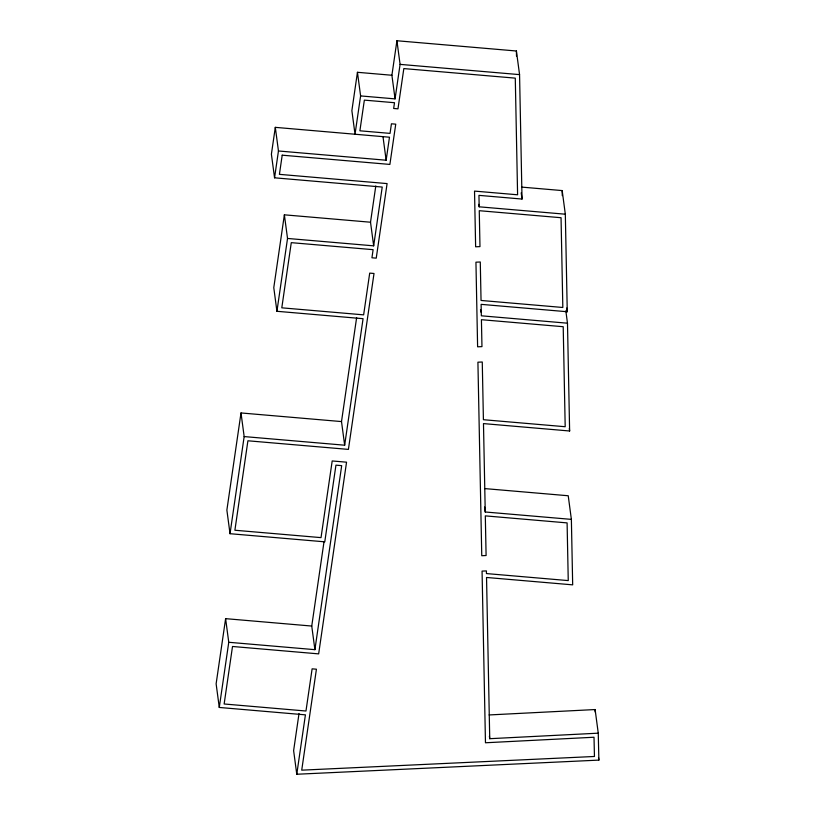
<?xml version="1.0" encoding="UTF-8"?>
<svg xmlns="http://www.w3.org/2000/svg" width="815" height="815" viewBox="0 0 815 815"><rect width="100%" height="100%" fill="white"/><g stroke="black" fill="none" stroke-linecap="round" stroke-linejoin="round"><path stroke-width="1.22" d="M275.307 127.354L278.455 150.979L386.137 160.219L389.478 137.215L275.307 127.354L271.395 154.188L274.553 177.813L382.225 187.053L373.667 245.845L287.532 238.449L284.374 214.824L370.519 222.22L373.667 245.845M274.553 177.813L278.455 150.979M241.006 412.95L244.164 436.575L344.663 445.204L341.505 421.579L241.006 412.95L226.876 510.078L230.024 533.703L324.778 541.832L335.943 465.151L341.689 465.65L314.906 649.667L228.76 642.281L225.612 618.656L311.748 626.052L314.906 649.667M230.024 533.703L244.164 436.575M225.612 618.656L216.128 683.826L219.276 707.451L305.421 714.847L296.772 774.25L598.872 760.11L598.261 733.174L595.113 709.549L489.102 714.949M284.374 214.824L273.779 287.664L276.927 311.289L363.072 318.685L344.663 445.204M219.276 707.451L228.76 642.281M276.927 311.289L287.532 238.449M357.449 72.301L351.876 110.636L355.024 134.261L360.607 95.925L357.449 72.301L391.903 75.255L395.061 98.88L360.607 95.925M299.024 713.502L293.624 750.625L296.772 774.25M311.748 626.052L323.952 542.169M341.505 421.579L356.634 317.606M370.519 222.22L375.797 185.942M391.903 75.255L396.925 40.75L516.404 50.999L519.562 74.623L522.028 199.054L478.955 195.356L479.179 206.816L565.325 214.202L567.26 311.738L481.115 304.352L481.349 315.802L567.485 323.198L569.624 430.992L483.478 423.596L485.241 511.993L571.376 519.379L572.68 584.854L486.535 577.468L489.734 738.696L598.261 733.174M395.061 98.88L400.084 64.375L396.925 40.75M400.084 64.375L519.562 74.623M521.641 187.104L562.177 190.578L565.325 214.202M484.619 488.582L568.228 495.754L571.376 519.379M566.761 308.009L567.26 311.738M565.824 310.76L567.485 323.198M569.298 428.507L569.624 430.992M598.546 757.624L598.872 760.11M521.203 192.839L522.028 199.054M478.853 204.331L479.179 206.816M480.514 309.588L480.85 312.074M484.568 507.012L485.241 511.993M489.397 736.21L489.734 738.696M382.979 136.594L386.137 160.219M595.113 709.549L595.164 711.994M562.177 190.578L562.279 195.651M516.404 50.999L516.506 56.082M282.204 155.186L279.413 174.349L387.094 183.589L376.245 258.151L371.935 257.784L373.117 249.675L291.281 242.656L281.796 307.826L363.633 314.855L369.704 273.117L374.014 273.483L348.413 449.401L247.913 440.783L234.893 530.239L321.029 537.625L332.194 460.954L346.548 462.187L318.655 653.875L232.509 646.478L224.145 703.987L305.971 711.016L312.114 668.84L316.424 669.207L301.723 770.165L594.451 756.473L594.013 737.239L485.465 742.771L482.062 571.111L486.402 570.918L486.453 573.577L568.249 580.596L567.097 522.894L485.312 515.875L486.097 555.524L481.757 555.718L477.916 362.196L482.266 362.003L483.407 419.705L565.192 426.724L563.206 326.713L481.421 319.694L481.96 346.62L477.61 346.813L475.94 262.186L480.28 261.992L481.044 300.46L562.829 307.479L561.046 217.717L479.261 210.698L479.974 246.609L475.634 246.802L474.524 191.097L517.596 194.795L515.284 78.138L403.832 68.582L397.975 108.833L393.665 108.466L394.501 102.71L364.356 100.123L359.894 130.797L390.039 133.385L391.434 123.799L395.744 124.165L389.886 164.426L282.204 155.186"/></g></svg>
